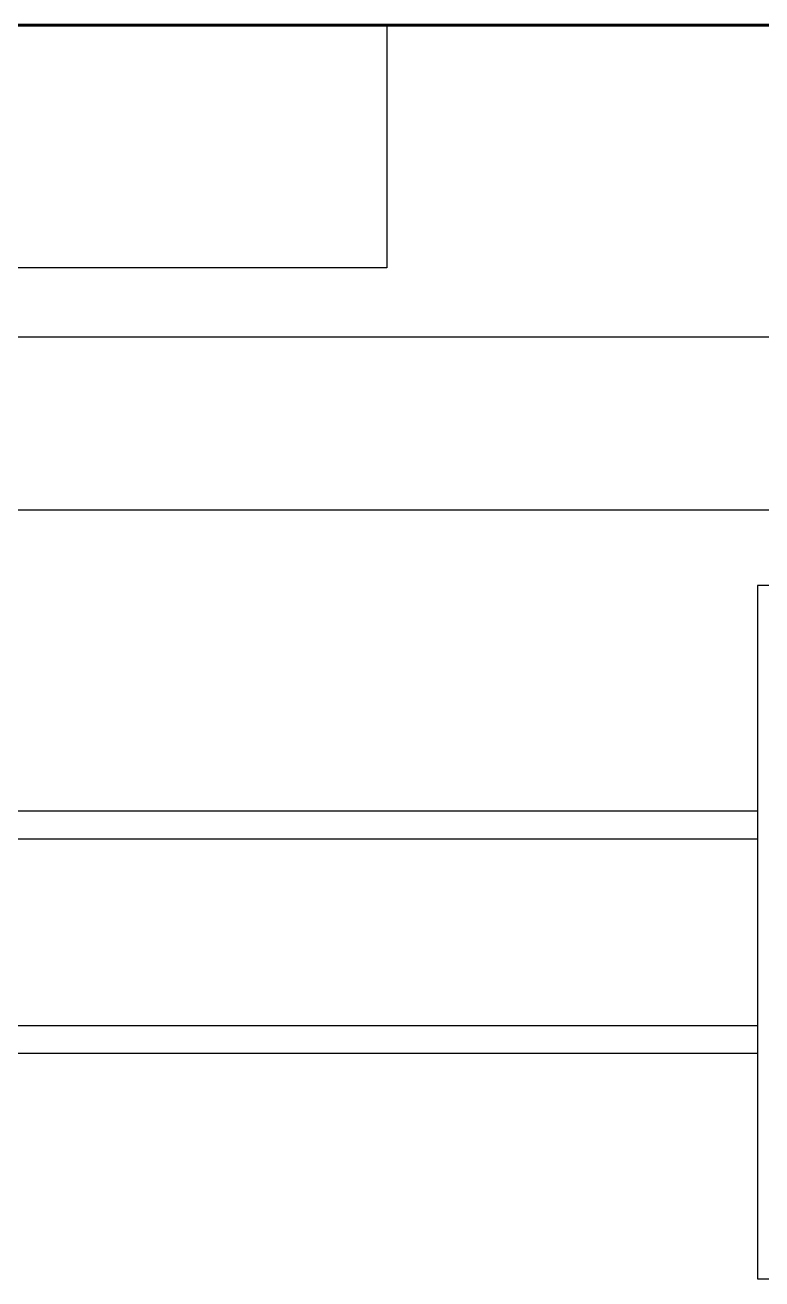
# Model space of a CAD drawing. Header units: millimetres. Extents: x -6000 to 26000, y -6000 to 26000.
# Drawn here: x 130.64 to 145.43, y -2284.51 to -2259.35 of the extents above; entities that cross this region are included whole.
import ezdxf

# ---------------------------------------------------------------- set-up
doc = ezdxf.new("R2010")
doc.units = ezdxf.units.MM
doc.header["$MEASUREMENT"] = 0
doc.layers.add('Чертеж и Рисунок_Ном._пера__21', color=7, linetype='Continuous', lineweight=30)
doc.layers.add('Чертеж и Рисунок_Ном._пера__41', color=7, linetype='Continuous', lineweight=60)

msp = doc.modelspace()

# ---------------------------------------------------------------- linework, layer by layer
at = {"layer": 'Чертеж и Рисунок_Ном._пера__21', "color": 7, "linetype": 'Continuous', "lineweight": 30}
for p, q in [((100.339, -2259.347), (137.9, -2259.347)), ((137.9, -2259.347), (137.9, -2264.216)), ((137.9, -2264.216), (100.339, -2264.216)), ((83.67, -2265.604), (154.569, -2265.604)), ((154.569, -2269.082), (83.67, -2269.082)), ((148.822, -2270.596), (145.344, -2270.596)), ((145.344, -2270.596), (145.344, -2284.507)), ((126.085, -2275.117), (145.344, -2275.117)), ((126.085, -2275.674), (145.344, -2275.674)), ((145.344, -2279.43), (126.085, -2279.43)), ((145.344, -2279.986), (126.085, -2279.986)), ((145.344, -2284.507), (148.822, -2284.507))]:
    msp.add_line(p, q, dxfattribs=at)
at = {"layer": 'Чертеж и Рисунок_Ном._пера__41', "color": 7, "linetype": 'Continuous', "lineweight": 60}
msp.add_line((77.41, -2259.347), (160.879, -2259.347), dxfattribs=at)

doc.saveas('drawing.dxf')
